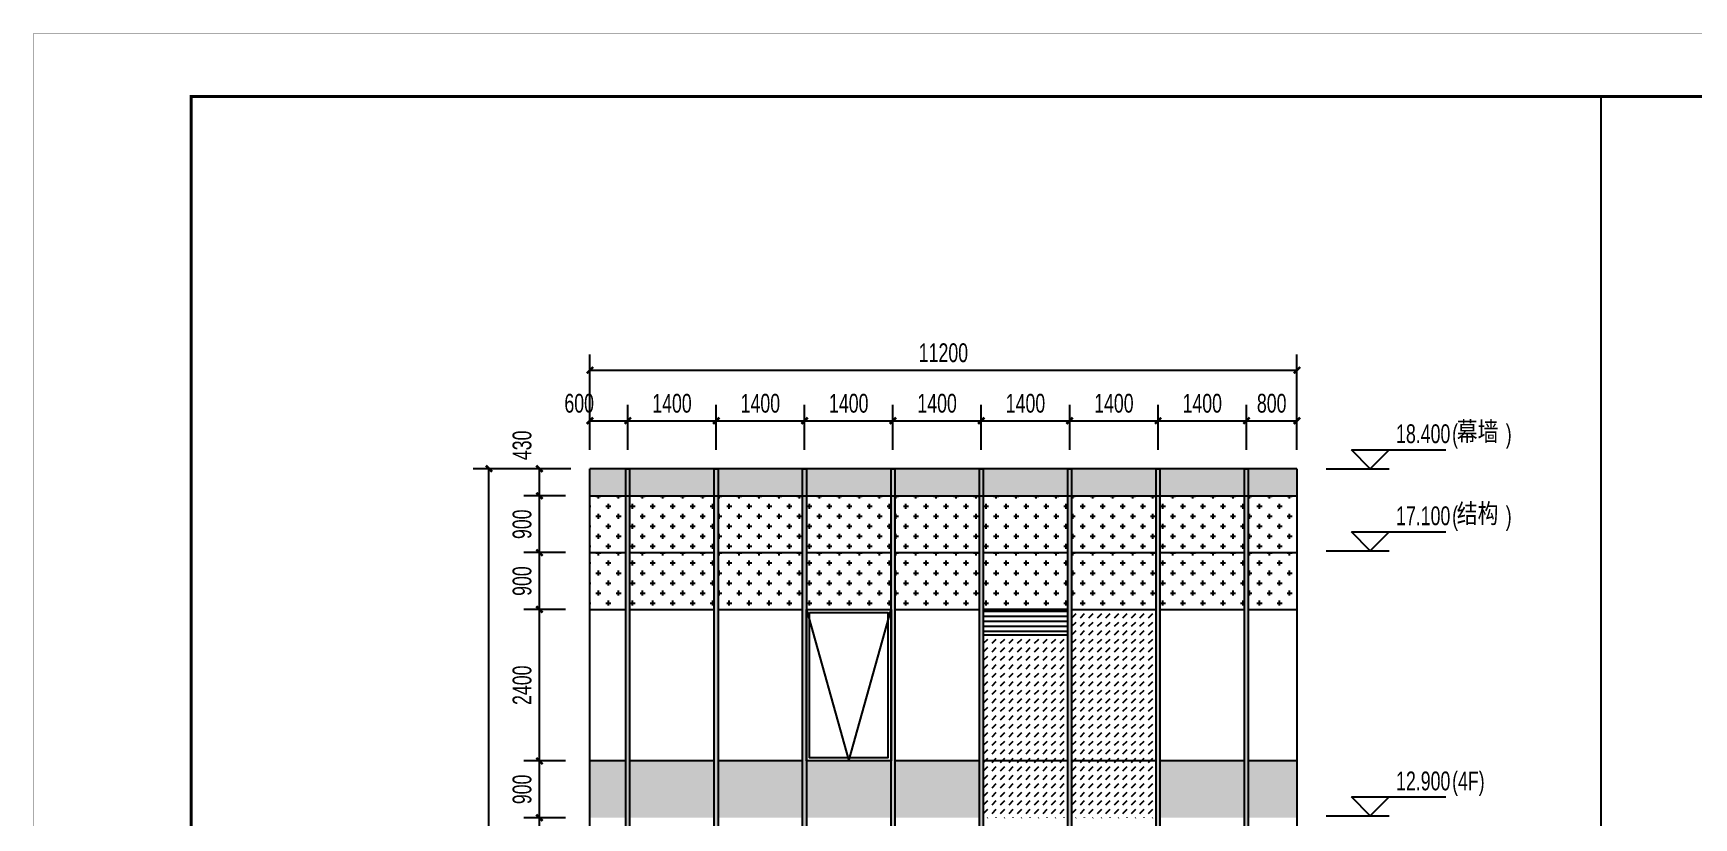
# Model space of a CAD drawing. Extents: x -3 to 440502, y -49243 to 59402.
# Drawn here: x 89097 to 115402, y 46974 to 59402 of the extents above; entities that cross this region are included whole.
import ezdxf

# ---------------------------------------------------------------- set-up
doc = ezdxf.new("R2010")
doc.units = 0
doc.header["$LTSCALE"] = 1000
doc.header["$MEASUREMENT"] = 0
for name, color, linetype in [('01-标注_尺寸', 124, 'Continuous'), ('01-标注_标高', 200, 'Continuous'), ('02-TEXT_标注', 130, 'Continuous'), ('05-填充_156', 156, 'Continuous'), ('05-填充_18', 18, 'Continuous'), ('05-填充_天正', 26, 'Continuous'), ('A-0-图名图例', 2, 'Continuous'), ('A-C_窗', 140, 'Continuous'), ('D_铝板', 181, 'Continuous'), ('E-立面', 255, 'Continuous')]:
    doc.layers.add(name, color=color, linetype=linetype)
doc.styles.add('_TCH_DIM', font='ros.shx', dxfattribs={"bigfont": 'jd.shx'})
doc.styles.add('_TCH_DIM_T3', font='ros.shx', dxfattribs={"width": 0.705882, "bigfont": 'jd.shx'})
doc.dimstyles.new('_TCH_ARCH&&100', dxfattribs={"dimtxt": 297.5, "dimasz": 100, "dimexe": 250, "dimexo": 300, "dimgap": 126.25, "dimtad": 1, "dimdec": 0, "dimzin": 0, "dimdsep": 46, "dimtxsty": '_TCH_DIM_T3', "dimblk": 'ARCHTICK', "dimcen": 0.09, "dimclrt": 7, "dimazin": 2, "dimtfac": 1, "dimtdec": 0, "dimtix": 1, "dimtmove": 2, "dimatfit": 3, "dimfxl": 0, "dimtolj": 1, "dimtzin": 0, "dimarcsym": 0})
pattern_1 = [(0, (-429030.86, -6298.5), (158.75, 158.75), [79.375, -238.125]), (90, (-428991.17, -6338.19), (-158.75, 158.75), [79.375, -238.125])]
pattern_2 = [(0, (-426230.86, -6298.5), (158.75, 158.75), [79.375, -238.125]), (90, (-426191.17, -6338.19), (-158.75, 158.75), [79.375, -238.125])]
pattern_3 = [(0, (-423430.86, -6298.5), (158.75, 158.75), [79.375, -238.125]), (90, (-423391.17, -6338.19), (-158.75, 158.75), [79.375, -238.125])]
pattern_4 = [(0, (-429030.86, -5398.5), (158.75, 158.75), [79.375, -238.125]), (90, (-428991.17, -5438.19), (-158.75, 158.75), [79.375, -238.125])]
pattern_5 = [(0, (-426230.86, -5398.5), (158.75, 158.75), [79.375, -238.125]), (90, (-426191.17, -5438.19), (-158.75, 158.75), [79.375, -238.125])]
pattern_6 = [(0, (-423430.86, -5398.5), (158.75, 158.75), [79.375, -238.125]), (90, (-423391.17, -5438.19), (-158.75, 158.75), [79.375, -238.125])]

# ---------------------------------------------------------------- blocks, each defined once
blk = doc.blocks.new('A$C2DDF4F07')
at = {"layer": 'A-C_窗'}
for points in [[(0, 2400), (1340, 2400), (1340, 0), (0, 0)], [(50, 2350), (1290, 2350), (1290, 50), (50, 50)]]:
    blk.add_lwpolyline(points, close=True, dxfattribs=at)
blk.add_lwpolyline([(0, 2400), (670, 0), (1340, 2400)], dxfattribs=at)
blk = doc.blocks.new('*U26')
at = {"layer": '05-填充_18'}
h = blk.add_hatch(color=256, dxfattribs=at)
h.dxf.hatch_style = 1
h.paths.add_polyline_path([(60, -14550), (0, -14550), (0, 310), (60, 310)])
blk.add_lwpolyline([(60, -14550), (0, -14550), (0, 310), (60, 310)], close=True)
blk = doc.blocks.new('图框-A1')
for points, const_width in [([(0, 0), (841, 0), (841, 594), (0, 594)], 0.05), ([(766, 584), (25, 584), (25, 10), (766, 10)], 0.5)]:
    blk.add_lwpolyline(points, close=True, dxfattribs=dict(const_width=const_width))
blk = doc.blocks.new('_ArchTick')
at = {"color": 0, "linetype": 'ByBlock', "const_width": 0.4}
blk.add_lwpolyline([(-0.5, -0.5), (0.5, 0.5)], dxfattribs=at)
blk = doc.blocks.new('*D141')
at = {"layer": '01-标注_尺寸', "color": 0, "lineweight": -2, "transparency": 16777216}
for p, q in [((97916, 53242), (97916, 54314)), ((109116, 53242), (109116, 54314)), ((97916, 54064), (109116, 54064))]:
    blk.add_line(p, q, dxfattribs=at)
at = {"layer": 'Defpoints', "color": 0, "transparency": 16777216}
for p in [(109116, 54064), (97916, 52942), (109116, 52942)]:
    blk.add_point(p, dxfattribs=at)
at = {"layer": '01-标注_尺寸', "color": 0, "lineweight": -2, "transparency": 16777216, "xscale": 100, "yscale": 100, "zscale": 100, "rotation": 180}
blk.add_blockref('_ArchTick', (97916, 54064), dxfattribs=at)
at = {"layer": '01-标注_尺寸', "color": 0, "lineweight": -2, "transparency": 16777216, "xscale": 100, "yscale": 100, "zscale": 100}
blk.add_blockref('_ArchTick', (109116, 54064), dxfattribs=at)
at = {"layer": '01-标注_尺寸', "color": 7, "transparency": 16777216, "insert": (103516, 54339), "char_height": 297.5, "attachment_point": 5, "style": '_TCH_DIM_T3'}
blk.add_mtext('\\A1;11200', dxfattribs=at)
blk = doc.blocks.new('*D142')
at = {"layer": '01-标注_尺寸', "color": 0, "lineweight": -2, "transparency": 16777216}
for p, q in [((97616, 52504), (96067, 52504)), ((96317, 37644), (96317, 52504)), ((97616, 37644), (96067, 37644))]:
    blk.add_line(p, q, dxfattribs=at)
at = {"layer": 'Defpoints', "color": 0, "transparency": 16777216}
for p in [(96317, 52504), (97916, 52504), (97916, 37644)]:
    blk.add_point(p, dxfattribs=at)
at = {"layer": '01-标注_尺寸', "color": 0, "lineweight": -2, "transparency": 16777216, "xscale": 100, "yscale": 100, "zscale": 100}
for p, rotation in [((96317, 52504), 90), ((96317, 37644), 270)]:
    blk.add_blockref('_ArchTick', p, dxfattribs=dict(at, rotation=rotation))
at = {"layer": '01-标注_尺寸', "color": 7, "transparency": 16777216, "insert": (96042, 45074), "char_height": 297.5, "attachment_point": 5, "rotation": 90, "style": '_TCH_DIM_T3'}
blk.add_mtext('\\A1;14860', dxfattribs=at)
blk = doc.blocks.new('*D149')
at = {"layer": '01-标注_尺寸', "color": 0, "lineweight": -2, "transparency": 16777216}
for p, q in [((97530, 46974), (96867, 46974)), ((97117, 46074), (97117, 46974)), ((97530, 46074), (96867, 46074))]:
    blk.add_line(p, q, dxfattribs=at)
at = {"layer": 'Defpoints', "color": 0, "transparency": 16777216}
for p in [(97117, 46974), (97830, 46974), (97830, 46074)]:
    blk.add_point(p, dxfattribs=at)
at = {"layer": '01-标注_尺寸', "color": 0, "lineweight": -2, "transparency": 16777216, "xscale": 100, "yscale": 100, "zscale": 100}
for p, rotation in [((97117, 46974), 90), ((97117, 46074), 270)]:
    blk.add_blockref('_ArchTick', p, dxfattribs=dict(at, rotation=rotation))
at = {"layer": '01-标注_尺寸', "color": 7, "transparency": 16777216, "insert": (96842, 46524), "char_height": 297.5, "attachment_point": 5, "rotation": 90, "style": '_TCH_DIM_T3'}
blk.add_mtext('\\A1;900', dxfattribs=at)
blk = doc.blocks.new('*D150')
at = {"layer": '01-标注_尺寸', "color": 0, "lineweight": -2, "transparency": 16777216}
for p, q in [((97530, 47874), (96867, 47874)), ((97117, 46974), (97117, 47874)), ((97530, 46974), (96867, 46974))]:
    blk.add_line(p, q, dxfattribs=at)
at = {"layer": 'Defpoints', "color": 0, "transparency": 16777216}
for p in [(97117, 47874), (97830, 47874), (97830, 46974)]:
    blk.add_point(p, dxfattribs=at)
at = {"layer": '01-标注_尺寸', "color": 0, "lineweight": -2, "transparency": 16777216, "xscale": 100, "yscale": 100, "zscale": 100}
for p, rotation in [((97117, 47874), 90), ((97117, 46974), 270)]:
    blk.add_blockref('_ArchTick', p, dxfattribs=dict(at, rotation=rotation))
at = {"layer": '01-标注_尺寸', "color": 7, "transparency": 16777216, "insert": (96842, 47424), "char_height": 297.5, "attachment_point": 5, "rotation": 90, "style": '_TCH_DIM_T3'}
blk.add_mtext('\\A1;900', dxfattribs=at)
blk = doc.blocks.new('*D151')
at = {"layer": '01-标注_尺寸', "color": 0, "lineweight": -2, "transparency": 16777216}
for p, q in [((97530, 50274), (96867, 50274)), ((97117, 47874), (97117, 50274)), ((97530, 47874), (96867, 47874))]:
    blk.add_line(p, q, dxfattribs=at)
at = {"layer": 'Defpoints', "color": 0, "transparency": 16777216}
for p in [(97117, 50274), (97830, 50274), (97830, 47874)]:
    blk.add_point(p, dxfattribs=at)
at = {"layer": '01-标注_尺寸', "color": 0, "lineweight": -2, "transparency": 16777216, "xscale": 100, "yscale": 100, "zscale": 100}
for p, rotation in [((97117, 50274), 90), ((97117, 47874), 270)]:
    blk.add_blockref('_ArchTick', p, dxfattribs=dict(at, rotation=rotation))
at = {"layer": '01-标注_尺寸', "color": 7, "transparency": 16777216, "insert": (96842, 49074), "char_height": 297.5, "attachment_point": 5, "rotation": 90, "style": '_TCH_DIM_T3'}
blk.add_mtext('\\A1;2400', dxfattribs=at)
blk = doc.blocks.new('*D152')
at = {"layer": '01-标注_尺寸', "color": 0, "lineweight": -2, "transparency": 16777216}
for p, q in [((97530, 51174), (96867, 51174)), ((97117, 50274), (97117, 51174)), ((97530, 50274), (96867, 50274))]:
    blk.add_line(p, q, dxfattribs=at)
at = {"layer": 'Defpoints', "color": 0, "transparency": 16777216}
for p in [(97117, 51174), (97830, 51174), (97830, 50274)]:
    blk.add_point(p, dxfattribs=at)
at = {"layer": '01-标注_尺寸', "color": 0, "lineweight": -2, "transparency": 16777216, "xscale": 100, "yscale": 100, "zscale": 100}
for p, rotation in [((97117, 51174), 90), ((97117, 50274), 270)]:
    blk.add_blockref('_ArchTick', p, dxfattribs=dict(at, rotation=rotation))
at = {"layer": '01-标注_尺寸', "color": 7, "transparency": 16777216, "insert": (96842, 50724), "char_height": 297.5, "attachment_point": 5, "rotation": 90, "style": '_TCH_DIM_T3'}
blk.add_mtext('\\A1;900', dxfattribs=at)
blk = doc.blocks.new('*D153')
at = {"layer": '01-标注_尺寸', "color": 0, "lineweight": -2, "transparency": 16777216}
for p, q in [((97530, 52074), (96867, 52074)), ((97117, 51174), (97117, 52074)), ((97530, 51174), (96867, 51174))]:
    blk.add_line(p, q, dxfattribs=at)
at = {"layer": 'Defpoints', "color": 0, "transparency": 16777216}
for p in [(97117, 52074), (97830, 52074), (97830, 51174)]:
    blk.add_point(p, dxfattribs=at)
at = {"layer": '01-标注_尺寸', "color": 0, "lineweight": -2, "transparency": 16777216, "xscale": 100, "yscale": 100, "zscale": 100}
for p, rotation in [((97117, 52074), 90), ((97117, 51174), 270)]:
    blk.add_blockref('_ArchTick', p, dxfattribs=dict(at, rotation=rotation))
at = {"layer": '01-标注_尺寸', "color": 7, "transparency": 16777216, "insert": (96842, 51624), "char_height": 297.5, "attachment_point": 5, "rotation": 90, "style": '_TCH_DIM_T3'}
blk.add_mtext('\\A1;900', dxfattribs=at)
blk = doc.blocks.new('*D154')
at = {"layer": '01-标注_尺寸', "color": 0, "lineweight": -2, "transparency": 16777216}
for p, q in [((97530, 52504), (96867, 52504)), ((97117, 52074), (97117, 52504)), ((97530, 52074), (96867, 52074))]:
    blk.add_line(p, q, dxfattribs=at)
at = {"layer": 'Defpoints', "color": 0, "transparency": 16777216}
for p in [(97117, 52504), (97830, 52504), (97830, 52074)]:
    blk.add_point(p, dxfattribs=at)
at = {"layer": '01-标注_尺寸', "color": 0, "lineweight": -2, "transparency": 16777216, "xscale": 100, "yscale": 100, "zscale": 100}
for p, rotation in [((97117, 52504), 90), ((97117, 52074), 270)]:
    blk.add_blockref('_ArchTick', p, dxfattribs=dict(at, rotation=rotation))
at = {"layer": '01-标注_尺寸', "color": 7, "transparency": 16777216, "insert": (96842, 52874), "char_height": 297.5, "attachment_point": 5, "rotation": 90, "style": '_TCH_DIM_T3'}
blk.add_mtext('\\A1;430', dxfattribs=at)
blk = doc.blocks.new('*D155')
at = {"layer": '01-标注_尺寸', "color": 0, "lineweight": -2, "transparency": 16777216}
for p, q in [((97916, 52804), (97916, 53514)), ((98516, 52804), (98516, 53514)), ((97916, 53264), (98516, 53264))]:
    blk.add_line(p, q, dxfattribs=at)
at = {"layer": 'Defpoints', "color": 0, "transparency": 16777216}
for p in [(98516, 53264), (97916, 52504), (98516, 52504)]:
    blk.add_point(p, dxfattribs=at)
at = {"layer": '01-标注_尺寸', "color": 0, "lineweight": -2, "transparency": 16777216, "xscale": 100, "yscale": 100, "zscale": 100, "rotation": 180}
blk.add_blockref('_ArchTick', (97916, 53264), dxfattribs=at)
at = {"layer": '01-标注_尺寸', "color": 0, "lineweight": -2, "transparency": 16777216, "xscale": 100, "yscale": 100, "zscale": 100}
blk.add_blockref('_ArchTick', (98516, 53264), dxfattribs=at)
at = {"layer": '01-标注_尺寸', "color": 7, "transparency": 16777216, "insert": (97746, 53539), "char_height": 297.5, "attachment_point": 5, "style": '_TCH_DIM_T3'}
blk.add_mtext('\\A1;600', dxfattribs=at)
blk = doc.blocks.new('*D156')
at = {"layer": '01-标注_尺寸', "color": 0, "lineweight": -2, "transparency": 16777216}
for p, q in [((98516, 52804), (98516, 53514)), ((99916, 52804), (99916, 53514)), ((98516, 53264), (99916, 53264))]:
    blk.add_line(p, q, dxfattribs=at)
at = {"layer": 'Defpoints', "color": 0, "transparency": 16777216}
for p in [(99916, 53264), (98516, 52504), (99916, 52504)]:
    blk.add_point(p, dxfattribs=at)
at = {"layer": '01-标注_尺寸', "color": 0, "lineweight": -2, "transparency": 16777216, "xscale": 100, "yscale": 100, "zscale": 100, "rotation": 180}
blk.add_blockref('_ArchTick', (98516, 53264), dxfattribs=at)
at = {"layer": '01-标注_尺寸', "color": 0, "lineweight": -2, "transparency": 16777216, "xscale": 100, "yscale": 100, "zscale": 100}
blk.add_blockref('_ArchTick', (99916, 53264), dxfattribs=at)
at = {"layer": '01-标注_尺寸', "color": 7, "transparency": 16777216, "insert": (99216, 53539), "char_height": 297.5, "attachment_point": 5, "style": '_TCH_DIM_T3'}
blk.add_mtext('\\A1;1400', dxfattribs=at)
blk = doc.blocks.new('*D157')
at = {"layer": '01-标注_尺寸', "color": 0, "lineweight": -2, "transparency": 16777216}
for p, q in [((99916, 52804), (99916, 53514)), ((101316, 52804), (101316, 53514)), ((99916, 53264), (101316, 53264))]:
    blk.add_line(p, q, dxfattribs=at)
at = {"layer": 'Defpoints', "color": 0, "transparency": 16777216}
for p in [(101316, 53264), (99916, 52504), (101316, 52504)]:
    blk.add_point(p, dxfattribs=at)
at = {"layer": '01-标注_尺寸', "color": 0, "lineweight": -2, "transparency": 16777216, "xscale": 100, "yscale": 100, "zscale": 100, "rotation": 180}
blk.add_blockref('_ArchTick', (99916, 53264), dxfattribs=at)
at = {"layer": '01-标注_尺寸', "color": 0, "lineweight": -2, "transparency": 16777216, "xscale": 100, "yscale": 100, "zscale": 100}
blk.add_blockref('_ArchTick', (101316, 53264), dxfattribs=at)
at = {"layer": '01-标注_尺寸', "color": 7, "transparency": 16777216, "insert": (100616, 53539), "char_height": 297.5, "attachment_point": 5, "style": '_TCH_DIM_T3'}
blk.add_mtext('\\A1;1400', dxfattribs=at)
blk = doc.blocks.new('*D158')
at = {"layer": '01-标注_尺寸', "color": 0, "lineweight": -2, "transparency": 16777216}
for p, q in [((101316, 52804), (101316, 53514)), ((102716, 52804), (102716, 53514)), ((101316, 53264), (102716, 53264))]:
    blk.add_line(p, q, dxfattribs=at)
at = {"layer": 'Defpoints', "color": 0, "transparency": 16777216}
for p in [(102716, 53264), (101316, 52504), (102716, 52504)]:
    blk.add_point(p, dxfattribs=at)
at = {"layer": '01-标注_尺寸', "color": 0, "lineweight": -2, "transparency": 16777216, "xscale": 100, "yscale": 100, "zscale": 100, "rotation": 180}
blk.add_blockref('_ArchTick', (101316, 53264), dxfattribs=at)
at = {"layer": '01-标注_尺寸', "color": 0, "lineweight": -2, "transparency": 16777216, "xscale": 100, "yscale": 100, "zscale": 100}
blk.add_blockref('_ArchTick', (102716, 53264), dxfattribs=at)
at = {"layer": '01-标注_尺寸', "color": 7, "transparency": 16777216, "insert": (102016, 53539), "char_height": 297.5, "attachment_point": 5, "style": '_TCH_DIM_T3'}
blk.add_mtext('\\A1;1400', dxfattribs=at)
blk = doc.blocks.new('*D159')
at = {"layer": '01-标注_尺寸', "color": 0, "lineweight": -2, "transparency": 16777216}
for p, q in [((102716, 52804), (102716, 53514)), ((104116, 52804), (104116, 53514)), ((102716, 53264), (104116, 53264))]:
    blk.add_line(p, q, dxfattribs=at)
at = {"layer": 'Defpoints', "color": 0, "transparency": 16777216}
for p in [(104116, 53264), (102716, 52504), (104116, 52504)]:
    blk.add_point(p, dxfattribs=at)
at = {"layer": '01-标注_尺寸', "color": 0, "lineweight": -2, "transparency": 16777216, "xscale": 100, "yscale": 100, "zscale": 100, "rotation": 180}
blk.add_blockref('_ArchTick', (102716, 53264), dxfattribs=at)
at = {"layer": '01-标注_尺寸', "color": 0, "lineweight": -2, "transparency": 16777216, "xscale": 100, "yscale": 100, "zscale": 100}
blk.add_blockref('_ArchTick', (104116, 53264), dxfattribs=at)
at = {"layer": '01-标注_尺寸', "color": 7, "transparency": 16777216, "insert": (103416, 53539), "char_height": 297.5, "attachment_point": 5, "style": '_TCH_DIM_T3'}
blk.add_mtext('\\A1;1400', dxfattribs=at)
blk = doc.blocks.new('*D160')
at = {"layer": '01-标注_尺寸', "color": 0, "lineweight": -2, "transparency": 16777216}
for p, q in [((104116, 52804), (104116, 53514)), ((105516, 52804), (105516, 53514)), ((104116, 53264), (105516, 53264))]:
    blk.add_line(p, q, dxfattribs=at)
at = {"layer": 'Defpoints', "color": 0, "transparency": 16777216}
for p in [(105516, 53264), (104116, 52504), (105516, 52504)]:
    blk.add_point(p, dxfattribs=at)
at = {"layer": '01-标注_尺寸', "color": 0, "lineweight": -2, "transparency": 16777216, "xscale": 100, "yscale": 100, "zscale": 100, "rotation": 180}
blk.add_blockref('_ArchTick', (104116, 53264), dxfattribs=at)
at = {"layer": '01-标注_尺寸', "color": 0, "lineweight": -2, "transparency": 16777216, "xscale": 100, "yscale": 100, "zscale": 100}
blk.add_blockref('_ArchTick', (105516, 53264), dxfattribs=at)
at = {"layer": '01-标注_尺寸', "color": 7, "transparency": 16777216, "insert": (104816, 53539), "char_height": 297.5, "attachment_point": 5, "style": '_TCH_DIM_T3'}
blk.add_mtext('\\A1;1400', dxfattribs=at)
blk = doc.blocks.new('*D161')
at = {"layer": '01-标注_尺寸', "color": 0, "lineweight": -2, "transparency": 16777216}
for p, q in [((105516, 52804), (105516, 53514)), ((106916, 52804), (106916, 53514)), ((105516, 53264), (106916, 53264))]:
    blk.add_line(p, q, dxfattribs=at)
at = {"layer": 'Defpoints', "color": 0, "transparency": 16777216}
for p in [(106916, 53264), (105516, 52504), (106916, 52504)]:
    blk.add_point(p, dxfattribs=at)
at = {"layer": '01-标注_尺寸', "color": 0, "lineweight": -2, "transparency": 16777216, "xscale": 100, "yscale": 100, "zscale": 100, "rotation": 180}
blk.add_blockref('_ArchTick', (105516, 53264), dxfattribs=at)
at = {"layer": '01-标注_尺寸', "color": 0, "lineweight": -2, "transparency": 16777216, "xscale": 100, "yscale": 100, "zscale": 100}
blk.add_blockref('_ArchTick', (106916, 53264), dxfattribs=at)
at = {"layer": '01-标注_尺寸', "color": 7, "transparency": 16777216, "insert": (106216, 53539), "char_height": 297.5, "attachment_point": 5, "style": '_TCH_DIM_T3'}
blk.add_mtext('\\A1;1400', dxfattribs=at)
blk = doc.blocks.new('*D162')
at = {"layer": '01-标注_尺寸', "color": 0, "lineweight": -2, "transparency": 16777216}
for p, q in [((106916, 52804), (106916, 53514)), ((108316, 52804), (108316, 53514)), ((106916, 53264), (108316, 53264))]:
    blk.add_line(p, q, dxfattribs=at)
at = {"layer": 'Defpoints', "color": 0, "transparency": 16777216}
for p in [(108316, 53264), (106916, 52504), (108316, 52504)]:
    blk.add_point(p, dxfattribs=at)
at = {"layer": '01-标注_尺寸', "color": 0, "lineweight": -2, "transparency": 16777216, "xscale": 100, "yscale": 100, "zscale": 100, "rotation": 180}
blk.add_blockref('_ArchTick', (106916, 53264), dxfattribs=at)
at = {"layer": '01-标注_尺寸', "color": 0, "lineweight": -2, "transparency": 16777216, "xscale": 100, "yscale": 100, "zscale": 100}
blk.add_blockref('_ArchTick', (108316, 53264), dxfattribs=at)
at = {"layer": '01-标注_尺寸', "color": 7, "transparency": 16777216, "insert": (107616, 53539), "char_height": 297.5, "attachment_point": 5, "style": '_TCH_DIM_T3'}
blk.add_mtext('\\A1;1400', dxfattribs=at)
blk = doc.blocks.new('*D163')
at = {"layer": '01-标注_尺寸', "color": 0, "lineweight": -2, "transparency": 16777216}
for p, q in [((108316, 52804), (108316, 53514)), ((109116, 52804), (109116, 53514)), ((108316, 53264), (109116, 53264))]:
    blk.add_line(p, q, dxfattribs=at)
at = {"layer": 'Defpoints', "color": 0, "transparency": 16777216}
for p in [(109116, 53264), (108316, 52504), (109116, 52504)]:
    blk.add_point(p, dxfattribs=at)
at = {"layer": '01-标注_尺寸', "color": 0, "lineweight": -2, "transparency": 16777216, "xscale": 100, "yscale": 100, "zscale": 100, "rotation": 180}
blk.add_blockref('_ArchTick', (108316, 53264), dxfattribs=at)
at = {"layer": '01-标注_尺寸', "color": 0, "lineweight": -2, "transparency": 16777216, "xscale": 100, "yscale": 100, "zscale": 100}
blk.add_blockref('_ArchTick', (109116, 53264), dxfattribs=at)
at = {"layer": '01-标注_尺寸', "color": 7, "transparency": 16777216, "insert": (108716, 53539), "char_height": 297.5, "attachment_point": 5, "style": '_TCH_DIM_T3'}
blk.add_mtext('\\A1;800', dxfattribs=at)

msp = doc.modelspace()

# ---------------------------------------------------------------- hatches: boundary and pattern name
at = {"layer": '05-填充_156'}
h = msp.add_hatch(dxfattribs=at)
h.set_pattern_fill('CROSS', color=136, scale=100)
h.set_pattern_definition([(0, (-431260.86, -5398.5), (158.75, 158.75), [79.375, -238.125]), (90, (-431221.17, -5438.19), (-158.75, 158.75), [79.375, -238.125])])
h.paths.add_polyline_path([(98485.6, 52074.2), (97915.6, 52074.2), (97915.6, 51174.2), (98485.6, 51174.2)])
h = msp.add_hatch(dxfattribs=at)
h.set_pattern_fill('CROSS', color=136, scale=100)
h.set_pattern_definition([(0, (-431830.86, -5398.5), (158.75, 158.75), [79.375, -238.125]), (90, (-431791.17, -5438.19), (-158.75, 158.75), [79.375, -238.125])])
h.paths.add_polyline_path([(99885.6, 52074.2), (98545.6, 52074.2), (98545.6, 51174.2), (99885.6, 51174.2)])
h = msp.add_hatch(dxfattribs=at)
h.set_pattern_fill('CROSS', color=136, scale=100)
h.set_pattern_definition(pattern_4)
h.paths.add_polyline_path([(101285.6, 52074.2), (99945.6, 52074.2), (99945.6, 51174.2), (101285.6, 51174.2)])
h = msp.add_hatch(dxfattribs=at)
h.set_pattern_fill('CROSS', color=136, scale=100)
h.set_pattern_definition(pattern_4)
h.paths.add_polyline_path([(102685.6, 52074.2), (101345.6, 52074.2), (101345.6, 51174.2), (102685.6, 51174.2)])
h = msp.add_hatch(dxfattribs=at)
h.set_pattern_fill('CROSS', color=136, scale=100)
h.set_pattern_definition(pattern_5)
h.paths.add_polyline_path([(104085.6, 52074.2), (102745.6, 52074.2), (102745.6, 51174.2), (104085.6, 51174.2)])
h = msp.add_hatch(dxfattribs=at)
h.set_pattern_fill('CROSS', color=136, scale=100)
h.set_pattern_definition(pattern_5)
h.paths.add_polyline_path([(105485.6, 52074.2), (104145.6, 52074.2), (104145.6, 51174.2), (105485.6, 51174.2)])
h = msp.add_hatch(dxfattribs=at)
h.set_pattern_fill('CROSS', color=136, scale=100)
h.set_pattern_definition(pattern_6)
h.paths.add_polyline_path([(106885.6, 52074.2), (105545.6, 52074.2), (105545.6, 51174.2), (106885.6, 51174.2)])
h = msp.add_hatch(dxfattribs=at)
h.set_pattern_fill('CROSS', color=136, scale=100)
h.set_pattern_definition(pattern_6)
h.paths.add_polyline_path([(108285.6, 52074.2), (106945.6, 52074.2), (106945.6, 51174.2), (108285.6, 51174.2)])
h = msp.add_hatch(dxfattribs=at)
h.set_pattern_fill('CROSS', color=136, scale=100)
h.set_pattern_definition([(0, (-420630.86, -5398.5), (158.75, 158.75), [79.375, -238.125]), (90, (-420591.17, -5438.19), (-158.75, 158.75), [79.375, -238.125])])
h.paths.add_polyline_path([(109115.6, 52074.2), (108345.6, 52074.2), (108345.6, 51174.2), (109115.6, 51174.2)])
h = msp.add_hatch(dxfattribs=at)
h.set_pattern_fill('CROSS', color=136, scale=100)
h.set_pattern_definition([(0, (-431260.86, -6298.5), (158.75, 158.75), [79.375, -238.125]), (90, (-431221.17, -6338.19), (-158.75, 158.75), [79.375, -238.125])])
h.paths.add_polyline_path([(98485.6, 51174.2), (97915.6, 51174.2), (97915.6, 50274.2), (98485.6, 50274.2)])
h = msp.add_hatch(dxfattribs=at)
h.set_pattern_fill('CROSS', color=136, scale=100)
h.set_pattern_definition([(0, (-431830.86, -6298.5), (158.75, 158.75), [79.375, -238.125]), (90, (-431791.17, -6338.19), (-158.75, 158.75), [79.375, -238.125])])
h.paths.add_polyline_path([(99885.6, 51174.2), (98545.6, 51174.2), (98545.6, 50274.2), (99885.6, 50274.2)])
h = msp.add_hatch(dxfattribs=at)
h.set_pattern_fill('CROSS', color=136, scale=100)
h.set_pattern_definition(pattern_1)
h.paths.add_polyline_path([(101285.6, 51174.2), (99945.6, 51174.2), (99945.6, 50274.2), (101285.6, 50274.2)])
h = msp.add_hatch(dxfattribs=at)
h.set_pattern_fill('CROSS', color=136, scale=100)
h.set_pattern_definition(pattern_1)
h.paths.add_polyline_path([(102685.6, 51174.2), (101345.6, 51174.2), (101345.6, 50274.2), (102685.6, 50274.2)])
h = msp.add_hatch(dxfattribs=at)
h.set_pattern_fill('CROSS', color=136, scale=100)
h.set_pattern_definition(pattern_2)
h.paths.add_polyline_path([(104085.6, 51174.2), (102745.6, 51174.2), (102745.6, 50274.2), (104085.6, 50274.2)])
h = msp.add_hatch(dxfattribs=at)
h.set_pattern_fill('CROSS', color=136, scale=100)
h.set_pattern_definition(pattern_2)
h.paths.add_polyline_path([(105485.6, 51174.2), (104145.6, 51174.2), (104145.6, 50274.2), (105485.6, 50274.2)])
h = msp.add_hatch(dxfattribs=at)
h.set_pattern_fill('CROSS', color=136, scale=100)
h.set_pattern_definition(pattern_3)
h.paths.add_polyline_path([(106885.6, 51174.2), (105545.6, 51174.2), (105545.6, 50274.2), (106885.6, 50274.2)])
h = msp.add_hatch(dxfattribs=at)
h.set_pattern_fill('CROSS', color=136, scale=100)
h.set_pattern_definition(pattern_3)
h.paths.add_polyline_path([(108285.6, 51174.2), (106945.6, 51174.2), (106945.6, 50274.2), (108285.6, 50274.2)])
h = msp.add_hatch(dxfattribs=at)
h.set_pattern_fill('CROSS', color=136, scale=100)
h.set_pattern_definition([(0, (-420630.86, -6298.5), (158.75, 158.75), [79.375, -238.125]), (90, (-420591.17, -6338.19), (-158.75, 158.75), [79.375, -238.125])])
h.paths.add_polyline_path([(109115.6, 51174.2), (108345.6, 51174.2), (108345.6, 50274.2), (109115.6, 50274.2)])
h = msp.add_hatch(dxfattribs=at)
h.set_pattern_fill('DASH', color=256, scale=100, angle=45)
h.set_pattern_definition([(45, (-423430.86, -6298.5), (1e-14, 134.703842), [95.25, -95.25])])
h.paths.add_polyline_path([(106885.6, 50274.2), (105545.6, 50274.2), (105545.6, 46974.2), (106885.6, 46974.2)])
h = msp.add_hatch(dxfattribs=at)
h.set_pattern_fill('DASH', color=256, scale=100, angle=45)
h.set_pattern_definition([(45, (-424830.86, -6298.5), (1e-14, 134.703842), [95.25, -95.25])])
h.paths.add_polyline_path([(105485.6, 49874.2), (104145.6, 49874.2), (104145.6, 46974.2), (105485.6, 46974.2)])
at = {"layer": '05-填充_18'}
h = msp.add_hatch(color=256, dxfattribs=at)
h.dxf.hatch_style = 1
h.paths.add_polyline_path([(109115.6, 52504.2), (97915.6, 52504.2), (97915.6, 52074.2), (109115.6, 52074.2)])
at = {"layer": '05-填充_天正'}
h = msp.add_hatch(dxfattribs=at)
h.set_pattern_fill('AR-CONC', color=256, scale=200)
h.set_pattern_definition([(50, (0, 0), (364.36934, -31.8782), [38.1, -419.1]), (355, (0, 0), (-70.4857, 382.1133), [30.48, -335.28]), (100.451, (30.36, -2.66), (293.885, 350.2334), [32.38, -356.18]), (46.1842, (0, 101.6), (542.158, -84.0847), [57.15, -628.65]), (96.6356, (45.2, 94.6), (474.8085, 494.851), [48.57, -534.27]), (351.184, (0, 101.6), (474.8092, 494.8502), [45.72, -502.92]), (21, (50.8, 76.2), (303.22976, -204.531), [38.1, -419.1]), (326, (50.8, 76.2), (123.604, 368.3759), [30.48, -335.28]), (71.4514, (76.07, 59.16), (426.833, 163.8457), [32.38, -356.18]), (37.5, (0, 0), (6.1772, 169.11008), [0, -331.216, 0, -340.36, 0, -336.55]), (7.5, (0, 0), (133.63933, 200.36115), [0, -194.056, 0, -323.596, 0, -128.27]), (327.5, (-113.28, 0), (271.18119, -11.45749), [0, -127, 0, -396.24, 0, -525.78]), (317.5, (-164.08, 0), (296.25836, 50.853), [0, -165.1, 0, -263.144, 0, -373.38])])
h.paths.add_polyline_path([(108345.6, 47874.2), (109115.6, 47874.2), (109115.6, 46974.2), (108345.6, 46974.2)])
h.paths.add_polyline_path([(106945.6, 46974.2), (108285.6, 46974.2), (108285.6, 47874.2), (106945.6, 47874.2)])
h.paths.add_polyline_path([(102745.6, 47874.2), (104085.6, 47874.2), (104085.6, 46974.2), (102745.6, 46974.2)])
h.paths.add_polyline_path([(101345.6, 46974.2), (102685.6, 46974.2), (102685.6, 47874.2), (101345.6, 47874.2)])
h.paths.add_polyline_path([(99945.6, 46974.2), (101285.6, 46974.2), (101285.6, 47874.2), (99945.6, 47874.2)])
h.paths.add_polyline_path([(98545.6, 46974.2), (99885.6, 46974.2), (99885.6, 47874.2), (98545.6, 47874.2)])
h.paths.add_polyline_path([(97915.6, 46974.2), (98485.6, 46974.2), (98485.6, 47874.2), (97915.6, 47874.2)])
h.paths.add_polyline_path([(108345.6, 43674.2), (109115.6, 43674.2), (109115.6, 42774.2), (108345.6, 42774.2)])
h.paths.add_polyline_path([(106945.6, 42774.2), (108285.6, 42774.2), (108285.6, 43674.2), (106945.6, 43674.2)])
h.paths.add_polyline_path([(102745.6, 43674.2), (104085.6, 43674.2), (104085.6, 42774.2), (102745.6, 42774.2)])
h.paths.add_polyline_path([(101345.6, 42774.2), (102685.6, 42774.2), (102685.6, 43674.2), (101345.6, 43674.2)])
h.paths.add_polyline_path([(99945.6, 42774.2), (101285.6, 42774.2), (101285.6, 43674.2), (99945.6, 43674.2)])
h.paths.add_polyline_path([(98545.6, 42774.2), (99885.6, 42774.2), (99885.6, 43674.2), (98545.6, 43674.2)])
h.paths.add_polyline_path([(97915.6, 42774.2), (98485.6, 42774.2), (98485.6, 43674.2), (97915.6, 43674.2)])
h.paths.add_polyline_path([(108345.6, 39474.2), (109115.6, 39474.2), (109115.6, 38574.2), (108345.6, 38574.2)])
h.paths.add_polyline_path([(106945.6, 38574.2), (108285.6, 38574.2), (108285.6, 39474.2), (106945.6, 39474.2)])
h.paths.add_polyline_path([(102745.6, 39474.2), (104085.6, 39474.2), (104085.6, 38574.2), (102745.6, 38574.2)])
h.paths.add_polyline_path([(101345.6, 38574.2), (102685.6, 38574.2), (102685.6, 39474.2), (101345.6, 39474.2)])
h.paths.add_polyline_path([(99945.6, 38574.2), (101285.6, 38574.2), (101285.6, 39474.2), (99945.6, 39474.2)])
h.paths.add_polyline_path([(98545.6, 38574.2), (99885.6, 38574.2), (99885.6, 39474.2), (98545.6, 39474.2)])
h.paths.add_polyline_path([(97915.6, 38574.2), (98485.6, 38574.2), (98485.6, 39474.2), (97915.6, 39474.2)])
at = {"layer": 'A-C_窗'}
h = msp.add_hatch(dxfattribs=at)
h.set_pattern_fill('ANSI31', color=256, scale=50, angle=315)
h.set_pattern_definition([(0, (462503.71, -100722.074), (2e-14, 79.375), [])])
h.paths.add_polyline_path([(105485.6, 50274.2), (104145.6, 50274.2), (104145.6, 49874.2), (105485.6, 49874.2)])

# ---------------------------------------------------------------- linework, layer by layer
at = {"layer": '01-标注_标高'}
for p, q in [((110278.1, 52504.2), (109978.1, 52804.2)), ((109978.1, 52804.2), (111474.1, 52804.2)), ((110278.1, 52504.2), (110578.1, 52804.2)), ((109578.1, 52504.2), (110578.1, 52504.2)), ((110278.1, 51204.2), (109978.1, 51504.2)), ((109978.1, 51504.2), (111474.1, 51504.2)), ((110278.1, 51204.2), (110578.1, 51504.2)), ((109578.1, 51204.2), (110578.1, 51204.2)), ((110278.1, 47004.2), (109978.1, 47304.2)), ((109978.1, 47304.2), (111474.1, 47304.2)), ((110278.1, 47004.2), (110578.1, 47304.2)), ((109578.1, 47004.2), (110578.1, 47004.2))]:
    msp.add_line(p, q, dxfattribs=at)
at = {"layer": 'A-0-图名图例'}
msp.add_lwpolyline([(113934.5, 31078.8), (113934.5, 58400)], dxfattribs=at)
at = {"layer": 'A-C_窗'}
for points in [[(97915.6, 51174.2), (98485.6, 51174.2)], [(98545.6, 51174.2), (99885.6, 51174.2)], [(99945.6, 51174.2), (101285.6, 51174.2)], [(101345.6, 51174.2), (102685.6, 51174.2)], [(102745.6, 51174.2), (104085.6, 51174.2)], [(104145.6, 51174.2), (105485.6, 51174.2)], [(105545.6, 51174.2), (106885.6, 51174.2)], [(106945.6, 51174.2), (108285.6, 51174.2)], [(108345.6, 51174.2), (109115.6, 51174.2)], [(97915.6, 50274.2), (98485.6, 50274.2)], [(98545.6, 50274.2), (99885.6, 50274.2)], [(99945.6, 50274.2), (101285.6, 50274.2)], [(101345.6, 50274.2), (102685.6, 50274.2)], [(102745.6, 50274.2), (104085.6, 50274.2)], [(104145.6, 50274.2), (105485.6, 50274.2)], [(105545.6, 50274.2), (106885.6, 50274.2)], [(106945.6, 50274.2), (108285.6, 50274.2)], [(108345.6, 50274.2), (109115.6, 50274.2)], [(98485.6, 47874.2), (97915.6, 47874.2)], [(99885.6, 47874.2), (98545.6, 47874.2)], [(101285.6, 47874.2), (99945.6, 47874.2)], [(104085.6, 47874.2), (102745.6, 47874.2)], [(105485.6, 47874.2), (104145.6, 47874.2)], [(106885.6, 47874.2), (105545.6, 47874.2)], [(108285.6, 47874.2), (106945.6, 47874.2)], [(109115.6, 47874.2), (108345.6, 47874.2)]]:
    msp.add_lwpolyline(points, dxfattribs=at)
msp.add_lwpolyline([(104145.6, 49874.2), (105485.6, 49874.2), (105485.6, 50274.2), (104145.6, 50274.2)], close=True, dxfattribs=at)
at = {"layer": 'E-立面'}
for points in [[(109115.6, 52504.2), (109115.6, 37644.2), (97915.6, 37644.2), (97915.6, 52504.2)], [(109115.6, 52504.2), (97915.6, 52504.2)], [(97915.6, 52074.2), (109115.6, 52074.2)]]:
    msp.add_lwpolyline(points, dxfattribs=at)

# ---------------------------------------------------------------- block references
at = {"xscale": 100, "yscale": 100, "zscale": 100}
msp.add_blockref('图框-A1', (89100, 0), dxfattribs=at)
at = {"layer": 'A-C_窗'}
msp.add_blockref('A$C2DDF4F07', (101345.6, 47874.2), dxfattribs=at)
at = {"layer": 'D_铝板'}
for p in [(98485.6, 52194.2), (99885.6, 52194.2), (101285.6, 52194.2), (102685.6, 52194.2), (104085.6, 52194.2), (105485.6, 52194.2), (106885.6, 52194.2), (108285.6, 52194.2)]:
    msp.add_blockref('*U26', p, dxfattribs=at)

# ---------------------------------------------------------------- texts
at = {"layer": '02-TEXT_标注', "style": '_TCH_DIM', "width": 0.705882}
for s, p in [('18.400', (110686.6, 52909.2)), ('(', (111574.1, 52909.2)), (')', (112423.5, 52909.2)), ('17.100', (110686.6, 51609.2)), ('(', (111574.1, 51609.2)), (')', (112423.5, 51609.2)), ('12.900', (110686.6, 47409.2)), ('(4F)', (111574.1, 47409.2))]:
    msp.add_text(s, height=297.5, dxfattribs=at).set_placement(p)
at = {"layer": '02-TEXT_标注', "style": '_TCH_DIM'}
for s, p in [('幕墙', (111647.6, 52909.2)), ('结构', (111647.6, 51609.2))]:
    msp.add_text(s, height=347.29, dxfattribs=at).set_placement(p)

# ---------------------------------------------------------------- dimensions: what is measured, and where the dimension line sits
at = {"layer": '01-标注_尺寸'}
for p1, p2, distance, picture, middle in [((97915.6, 52941.7), (109115.6, 52941.7), 1121.8, '*D141', (103515.6, 54338.5)), ((98515.6, 52504.2), (99915.6, 52504.2), 759.4, '*D156', (99215.6, 53538.5)), ((99915.6, 52504.2), (101315.6, 52504.2), 759.4, '*D157', (100615.6, 53538.5)), ((101315.6, 52504.2), (102715.6, 52504.2), 759.4, '*D158', (102015.6, 53538.5)), ((102715.6, 52504.2), (104115.6, 52504.2), 759.4, '*D159', (103415.6, 53538.5)), ((104115.6, 52504.2), (105515.6, 52504.2), 759.4, '*D160', (104815.6, 53538.5)), ((105515.6, 52504.2), (106915.6, 52504.2), 759.4, '*D161', (106215.6, 53538.5)), ((106915.6, 52504.2), (108315.6, 52504.2), 759.4, '*D162', (107615.6, 53538.5)), ((108315.6, 52504.2), (109115.6, 52504.2), 759.4, '*D163', (108715.6, 53538.5)), ((97915.6, 37644.2), (97915.6, 52504.2), 1598.9, '*D142', (96041.6, 45074.2)), ((97829.8, 51174.2), (97829.8, 52074.2), 713.1, '*D153', (96841.6, 51624.2)), ((97829.8, 50274.2), (97829.8, 51174.2), 713.1, '*D152', (96841.6, 50724.2)), ((97829.8, 47874.2), (97829.8, 50274.2), 713.1, '*D151', (96841.6, 49074.2)), ((97829.8, 46974.2), (97829.8, 47874.2), 713.1, '*D150', (96841.6, 47424.2)), ((97829.8, 46074.2), (97829.8, 46974.2), 713.1, '*D149', (96841.6, 46524.2))]:
    dim = msp.add_aligned_dim(p1=p1, p2=p2, distance=distance, dimstyle='_TCH_ARCH&&100', dxfattribs=at)
    dim.commit()
    dim.dimension.update_dxf_attribs({"geometry": picture, "text_midpoint": middle})
for base, p1, p2, angle, picture, middle in [((98515.6, 53263.5), (97915.6, 52504.2), (98515.6, 52504.2), 0, '*D155', (97745.6, 53538.5)), ((97116.6, 52504.2), (97829.8, 52074.2), (97829.8, 52504.2), 90, '*D154', (96841.6, 52874.2))]:
    dim = msp.add_linear_dim(base=base, p1=p1, p2=p2, angle=angle, dimstyle='_TCH_ARCH&&100', dxfattribs=at)
    dim.commit()
    dim.dimension.update_dxf_attribs({"geometry": picture, "text_midpoint": middle, "dimtype": 161})

doc.saveas('drawing.dxf')
